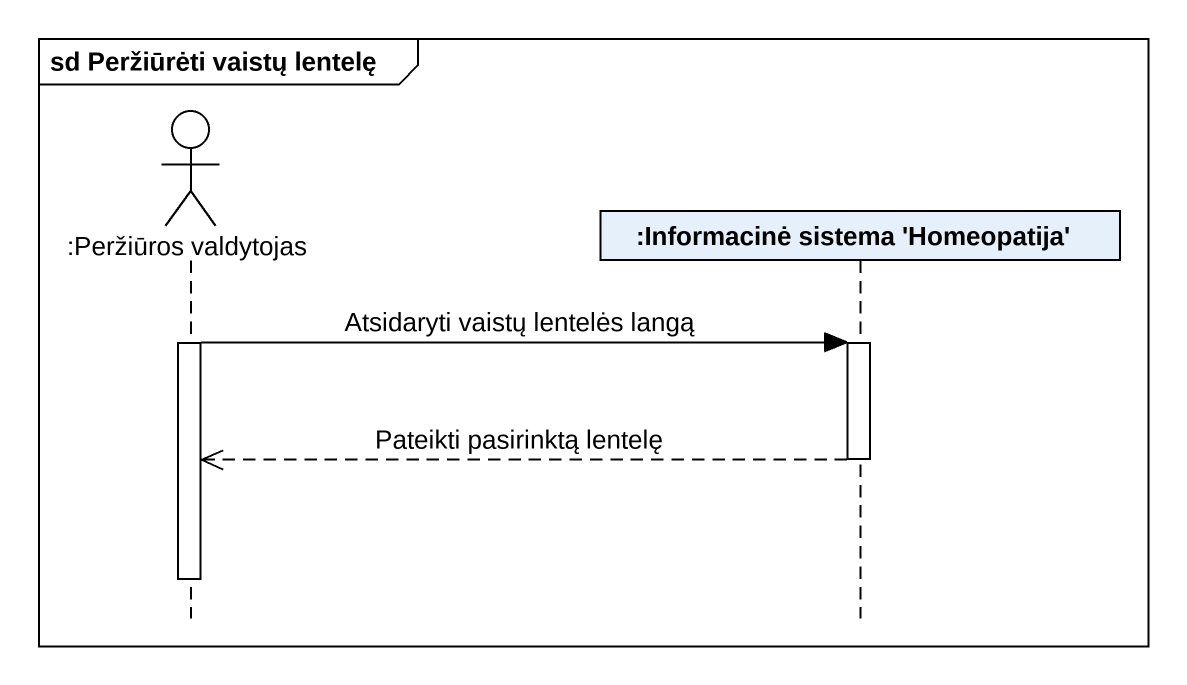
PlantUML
@startuml
mainframe sd Peržiūrėti vaistų lentelę
hide footbox
actor ":Peržiūros valdytojas" as Peržiūros_valdytojas
participant ":Informacinė sistema 'Homeopatija'" as Informacinė_sistema

activate Peržiūros_valdytojas
Peržiūros_valdytojas -> Informacinė_sistema : Atsidaryti vaistų lentelės langą
activate Informacinė_sistema
Informacinė_sistema -->> Peržiūros_valdytojas : Pateikti pasirinktą lentelę
deactivate Informacinė_sistema
deactivate Peržiūros_valdytojas
@enduml
